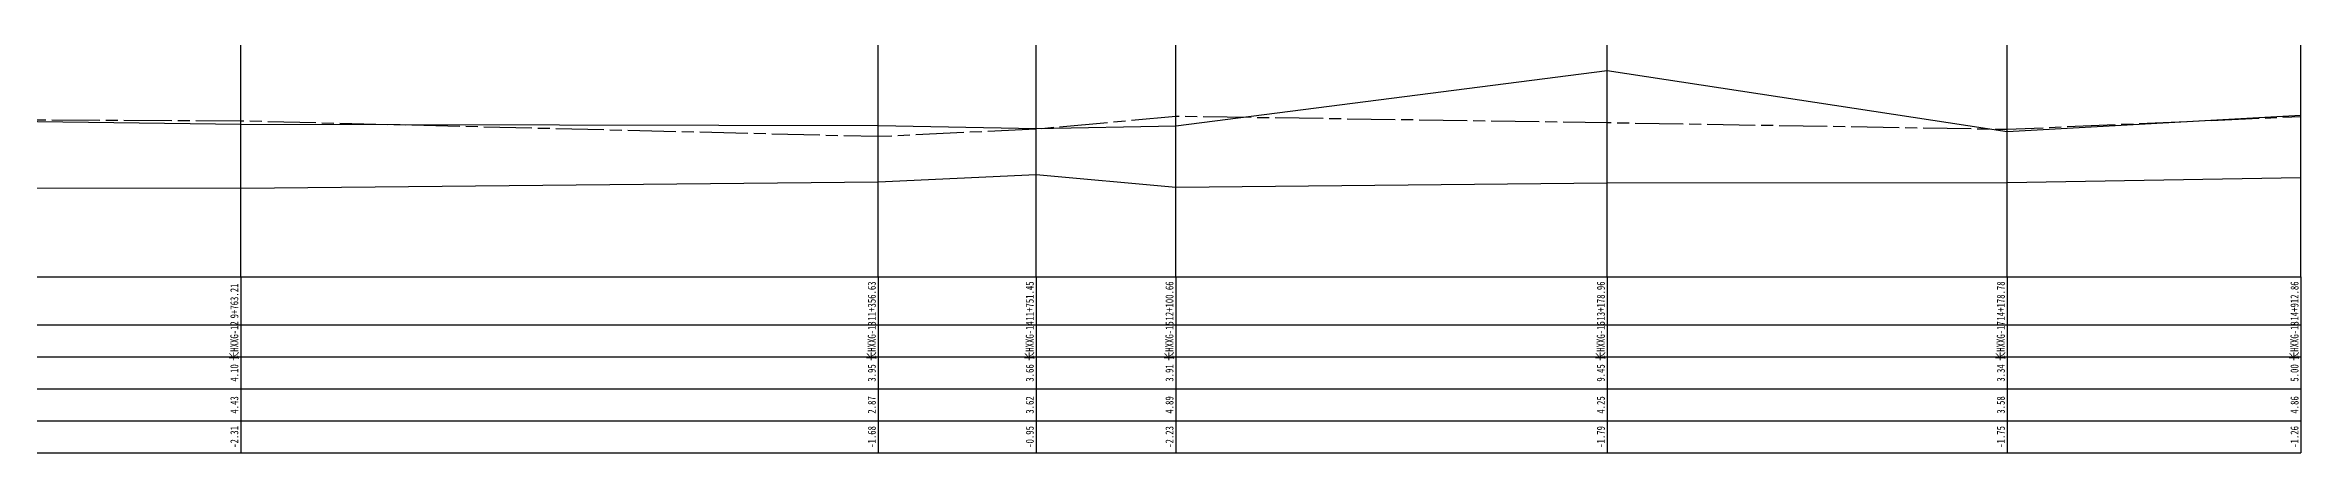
# Model space of a CAD drawing. Extents: x 529382 to 535123, y 3419405 to 3423811.
# Drawn here: x 534559 to 535123, y 3419981 to 3420083 of the extents above; entities that cross this region are included whole.
import ezdxf
from ezdxf.enums import TextEntityAlignment as Align

# ---------------------------------------------------------------- set-up
doc = ezdxf.new("R2010")
doc.units = 0
doc.header["$LTSCALE"] = 0.5
doc.linetypes.add('ACAD_ISO08W100', pattern=[36, 24, -3, 6, -3])
for name, color, linetype, lineweight in [('00右岸断面线', 5, 'ACAD_ISO08W100', 30), ('00左岸断面线', 6, 'CONTINUOUS', 30), ('00河底高程', 2, 'CONTINUOUS', 30)]:
    doc.layers.add(name, color=color, linetype=linetype, lineweight=lineweight)
doc.layers.add('tab', color=9, linetype='CONTINUOUS')
doc.layers.add('zh', color=9, linetype='CONTINUOUS')
doc.styles.add('HZ', font='fangsong_GB2312.ttf', dxfattribs={"width": 0.8})

msp = doc.modelspace()

# ---------------------------------------------------------------- linework, layer by layer
at = {"layer": '00右岸断面线', "flags": 128}
msp.add_lwpolyline([(533646.46, 3420067.86), (533711, 3420073.14), (533790.84, 3420070.79), (533887.74, 3420071.71), (533980.73, 3420065.39), (534036.85, 3420081.19), (534117.44, 3420072.29), (534200.94, 3420067.26), (534302.59, 3420066.41), (534412.94, 3420063.86), (534525.72, 3420064.66), (534608.31, 3420064.29), (534767.65, 3420060.39), (534807.14, 3420062.26), (534842.06, 3420065.44), (534949.89, 3420063.84), (535049.87, 3420062.16), (535123.28, 3420065.36)], dxfattribs=at)
at = {"layer": '00左岸断面线', "flags": 128}
msp.add_lwpolyline([(533646.46, 3420067.89), (533711, 3420076.14), (533790.84, 3420065.86), (533887.74, 3420065.54), (533980.73, 3420066.49), (534036.85, 3420072.44), (534117.44, 3420068.89), (534200.94, 3420067.29), (534302.59, 3420067.11), (534412.94, 3420066.66), (534525.72, 3420064.54), (534608.31, 3420063.46), (534767.65, 3420063.09), (534807.14, 3420062.36), (534842.06, 3420062.99), (534949.89, 3420076.84), (535049.87, 3420061.56), (535123.28, 3420065.71)], dxfattribs=at)
at = {"layer": '00河底高程', "flags": 128}
msp.add_lwpolyline([(533646.46, 3420047.16), (533711, 3420048.16), (533790.84, 3420048.01), (533887.74, 3420048.64), (533980.73, 3420047.46), (534036.85, 3420051.04), (534117.44, 3420051.66), (534200.94, 3420050.19), (534302.59, 3420050.39), (534412.94, 3420051.46), (534525.72, 3420047.51), (534608.31, 3420047.44), (534767.65, 3420049.01), (534807.14, 3420050.84), (534842.06, 3420047.64), (534949.89, 3420048.74), (535049.87, 3420048.84), (535123.28, 3420050.06)], dxfattribs=at)
at = {"layer": 'tab'}
for p, q in [((533584.46, 3420025.21), (535123.28, 3420025.21)), ((534608.31, 3420025.21), (534608.31, 3419981.21)), ((534767.65, 3420025.21), (534767.65, 3419981.21)), ((534807.14, 3420025.21), (534807.14, 3419981.21)), ((534842.06, 3420025.21), (534842.06, 3419981.21)), ((534949.89, 3420025.21), (534949.89, 3419981.21)), ((535049.87, 3420025.21), (535049.87, 3419981.21)), ((535123.28, 3420025.21), (535123.28, 3419981.21)), ((533584.46, 3420013.21), (535123.28, 3420013.21)), ((533584.46, 3420005.21), (535123.28, 3420005.21)), ((533584.46, 3419997.21), (535123.28, 3419997.21)), ((533584.46, 3419989.21), (535123.28, 3419989.21)), ((533584.46, 3419981.21), (535123.28, 3419981.21))]:
    msp.add_line(p, q, dxfattribs=at)
at = {"layer": 'zh', "color": 6}
for p, q in [((534608.31, 3420025.21), (534608.31, 3420083.21)), ((534767.65, 3420025.21), (534767.65, 3420083.21)), ((534807.14, 3420025.21), (534807.14, 3420083.21)), ((534842.06, 3420025.21), (534842.06, 3420083.21)), ((534949.89, 3420025.21), (534949.89, 3420083.21)), ((535049.87, 3420025.21), (535049.87, 3420083.21)), ((535123.28, 3420025.21), (535123.28, 3420083.21))]:
    msp.add_line(p, q, dxfattribs=at)

# ---------------------------------------------------------------- texts
at = {"layer": 'tab', "color": 3, "style": 'HZ', "width": 0.8}
for s, p in [('11+356.63', (534767.65, 3420019.21)), ('11+751.45', (534807.14, 3420019.21)), ('12+100.66', (534842.06, 3420019.21)), ('13+178.96', (534949.89, 3420019.21)), ('14+178.78', (535049.87, 3420019.21)), ('14+912.86', (535123.28, 3420019.21)), ('9+763.21', (534608.31, 3420019.21)), ('长HXXG-12', (534608.31, 3420009.21)), ('长HXXG-13', (534767.65, 3420009.21)), ('长HXXG-14', (534807.14, 3420009.21)), ('长HXXG-15', (534842.06, 3420009.21)), ('长HXXG-16', (534949.89, 3420009.21)), ('长HXXG-17', (535049.87, 3420009.21)), ('长HXXG-18', (535123.28, 3420009.21)), ('4.10', (534608.31, 3420001.21)), ('3.95', (534767.65, 3420001.21)), ('3.66', (534807.14, 3420001.21)), ('3.91', (534842.06, 3420001.21)), ('9.45', (534949.89, 3420001.21)), ('3.34', (535049.87, 3420001.21)), ('5.00', (535123.28, 3420001.21)), ('4.43', (534608.31, 3419993.21)), ('2.87', (534767.65, 3419993.21)), ('3.62', (534807.14, 3419993.21)), ('4.89', (534842.06, 3419993.21)), ('4.25', (534949.89, 3419993.21)), ('3.58', (535049.87, 3419993.21)), ('4.86', (535123.28, 3419993.21)), ('-2.31', (534608.31, 3419985.21)), ('-1.68', (534767.65, 3419985.21)), ('-0.95', (534807.14, 3419985.21)), ('-2.23', (534842.06, 3419985.21)), ('-1.79', (534949.89, 3419985.21)), ('-1.75', (535049.87, 3419985.21)), ('-1.26', (535123.28, 3419985.21))]:
    msp.add_text(s, height=2, rotation=90, dxfattribs=at).set_placement(p, align=Align.BOTTOM_CENTER)

doc.saveas('drawing.dxf')
